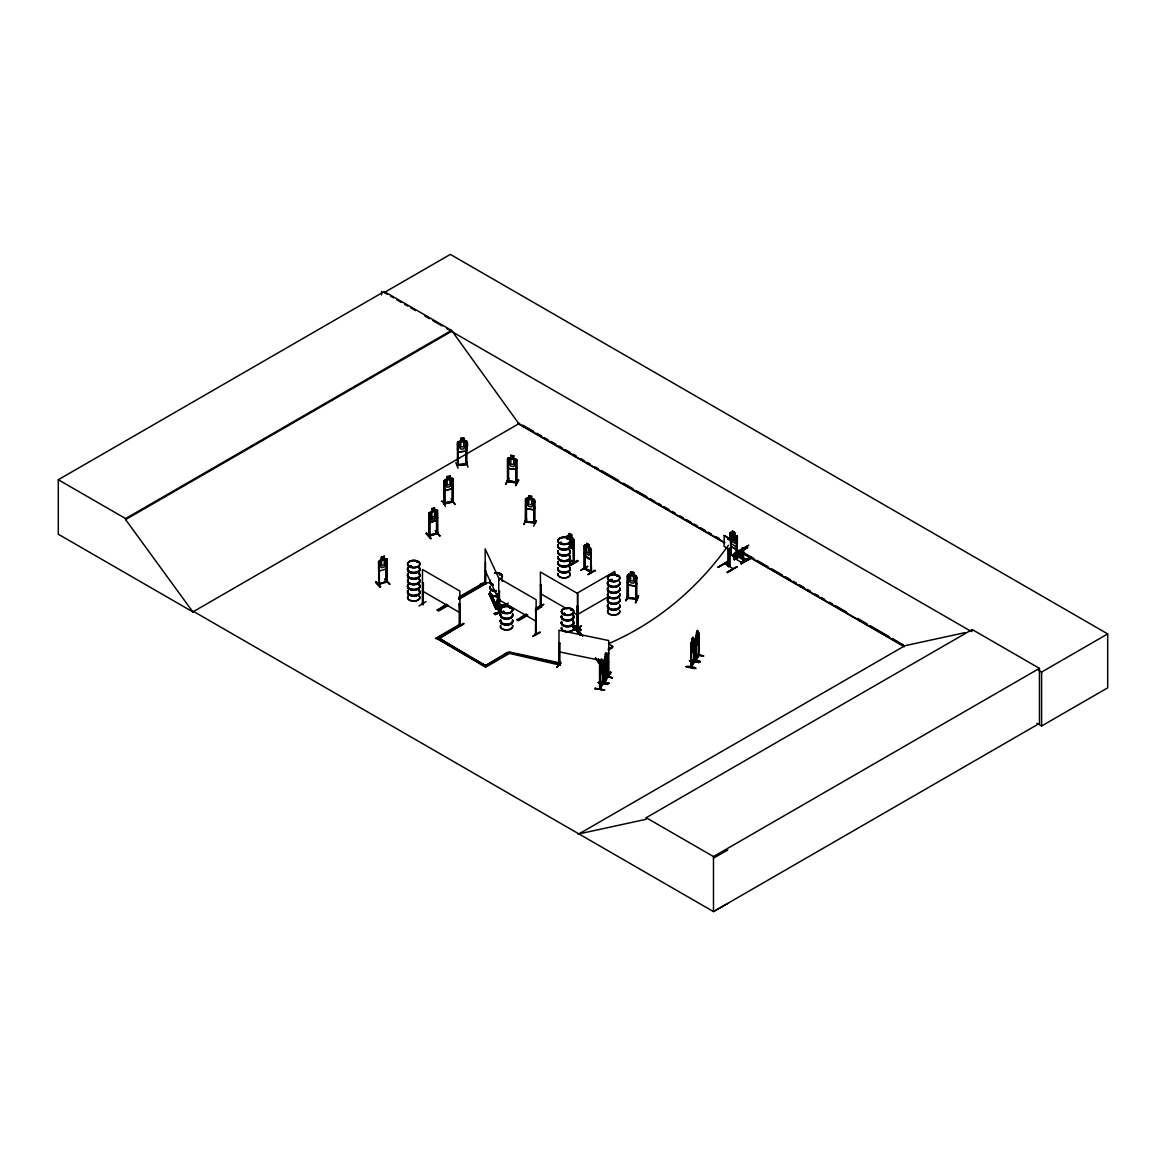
<?xml version="1.0" encoding="UTF-8"?>
<svg xmlns="http://www.w3.org/2000/svg" width="1166" height="1166" viewBox="0 0 1166 1166"><rect width="100%" height="100%" fill="white"/><g stroke="black" fill="none" stroke-linecap="round" stroke-linejoin="round"><path stroke-width="1.5" d="M731.155 543.458L730.834 554.404L730.164 550.41M730.193 539.654C728.633 537.949 732.088 529.772 730.12 533.387L730.12 538.721L728.59 539.625M730.455 550.25C726.986 553.908 738.778 561.648 737.466 556.109L736.3 555.876L737.466 556.109M730.484 539.479L730.514 532.294M730.834 554.404L730.222 532.468M436.594 512.122L436.652 533.897L436.594 512.122L437.396 511.889L437.439 533.401L428.738 535.981L429.627 535.194M602.691 667.724C603.492 669.386 599.324 678.597 599.63 673.059M693.581 649.127C695.3 639.012 691.584 659.14 690.753 651.196M734.143 554.141L733.764 556.444L743.5 550.818L733.764 555.993M594.922 688.567C624.291 692.983 575.042 685.564 604.484 689.981M595.068 688.231L604.498 690.053M599.776 681.629L609.191 683.422M599.79 681.279L609.191 683.043M686.118 666.777C691.832 664.547 704.672 671.718 686.133 666.704M686.264 666.456L695.694 668.278M690.826 660.145L700.402 661.661L690.986 659.431M690.972 659.839L700.372 661.647L690.826 660.175M603.041 662.244L602.778 684.355L602.268 660.204L599.528 665.917L599.63 689.135L603.114 682.999L603.114 683.888M607.107 677.125L604.731 682.576L604.658 660.393M605.008 682.052L605.052 681.323M607.063 677.635L607.836 677.227L607.894 653.47L608.856 653.441L607.894 653.47M607.778 677.227L604.702 682.518L605.271 653.937C607.544 649.739 607.399 662.448 605.3 664.576L604.79 663.352M694.076 661.705L690.84 667.229M691.482 666.923L694.236 662.04L693.901 640.396L693.595 662.521L694.266 662.055M693.566 661.603L694.309 661.224L693.901 661.967M698.303 655.117L699.017 654.607L695.534 660.743L695.475 637.496L696.554 634.829M698.944 633.852L698.638 655.977L698.594 632.205C696.423 634.654 698.609 627.774 696.496 632.176L695.869 660.801L699.017 655.394M410.753 566.516L411.409 566.21L410.038 566.457M410.155 566.516C409.601 564.606 411.933 566.472 410.461 566.282M411.379 566.355L410.461 565.597M417.632 562.493L417.297 561.779M453.035 502.021L451.912 502.021L452.7 500.986L452.845 501.817L443.692 503.843L444.712 502.838M451.912 501.234L444.596 502.808M499.281 574.474L500.272 574.721M500.054 574.226L499.937 574.751M503.289 612.456C501.511 613.127 503.581 609.949 504.12 612.31M503.799 611.946L502.983 611.48M509.659 608.04L510.577 608.273M509.892 607.748L509.731 608.2M561.385 543.094L559.942 543.035M559.884 542.846L561.138 542.394L561.487 543.385M567.172 538.998L568.061 538.707L567.332 539.217M567.944 538.779L568.206 538.911M563.382 613.943L565.262 613.797M565.131 614.074L564.461 613.855M571.034 609.905L571.734 609.731L570.946 610.08M570.961 609.468L571.69 609.964M612.092 579.342A6.165 3.556 0 0 0 609.337 580.274L611.348 580.056M609.789 580.464L611.319 580.1M616.785 576.208L617.718 575.975M616.945 575.975L617.543 575.785M599.63 665.932L600.65 660.568C602.501 656.254 602.851 668.978 600.592 671.193L600.082 669.954M604.6 668.468L607.063 664.256C609.978 649.039 600.956 686.162 604.702 657.755M691.321 667.316L691.744 641.417L690.724 644.142L690.826 667.346M600.65 660.568L599.965 689.193L603.07 683.844M573.585 625.996C576.791 623.489 588.568 636.592 573.628 625.923M580.93 629.786L573.876 625.763L580.974 629.698M696.262 659.475L695.49 659.898L696.262 660.262L696.175 638.677M379.431 584.443L379.256 583.481M387.112 581.965L386.383 582.271M378.615 568.644L378.702 561.531L379.606 560.423L387.17 558.82L386.208 568.906L379.489 571.005L378.702 568.6M386.208 568.906L387.17 565.947M437.527 517.529L436.521 520.459L429.788 522.514L428.942 520.051M437.571 517.573L436.58 520.517L429.788 522.514M485.143 583.598L485.828 583.962M485.77 584.035L485.624 582.738M499.252 612.981L498.917 611.829M590.506 558.776C585.988 561.24 582.854 547.714 585.026 555.701L590.433 558.82L591.293 549.463L590.477 548.064M736.169 546.548L736.941 544.42L736.227 546.665L730.907 543.502M447.044 476.603L447.146 479.313L447.001 476.544L450.076 475.917L449.974 478.687L451.49 479.241L451.49 484.196L449.974 486.645L447.146 487.286L445.616 485.493L445.616 480.538L447.146 479.313L444.931 479.663L444.013 480.873L443.969 487.942L444.946 490.42L452.058 488.845L453.108 485.974M569.285 546.927L573.06 549.055L573.847 546.767M380.32 587.314C377.143 580.668 371.488 579.837 380.364 587.256M380.743 586.775L375.948 581.732M466.968 448.429L465.89 451.111L458.544 451.883M437.614 532.877L436.886 533.11M426.479 533.095L425.998 533.693L430.954 538.648L426.465 533.11L430.895 538.561M441.462 501.365L441.972 500.826L445.47 506.51M515.838 469.475L516.917 467.027M507.589 465.613L508.565 468.411L515.94 469.519L517.019 467.056M636.825 583.685L635.718 586.207L628.357 585.07L627.41 582.213L628.387 585.011M580.843 570.451L587.81 566.414M419.002 605.999L425.969 601.598M498.713 612.077L499.718 612.296L495.288 614.599M543.502 604.323L536.885 608.463M636.796 599.513L627.25 598.26L627.439 576.514L628.314 576.645L628.314 598.42L627.425 598.347L627.41 575.1L628.416 574.313L635.674 575.523L636.796 576.616L636.825 599.747M628.314 576.645L627.352 576.704M633.663 572.535L630.544 571.981L633.663 572.535L633.561 575.261L635.12 576.383L635.12 581.338L633.561 583.219L630.631 582.767L629.057 580.406L629.057 575.45L630.631 574.809L630.544 571.981L630.529 574.707L628.387 574.372M635.689 575.508L633.663 575.188L633.692 572.477M635.864 578.015L636.811 577.957L635.864 578.015L635.834 599.645L636.592 599.776M628.576 594.952L625.88 600.854L628.445 595.33M627.25 597.473C628.999 596.628 628.139 599.237 628.241 597.677M627.337 597.284L636.898 598.726L635.893 599.368M636.068 599.382L635.951 577.826M635.587 601.962C644.681 582.636 629.451 615.867 638.283 596.846M635.587 602.414L638.225 596.482M455.848 462.669L458.092 468.193M507.618 458.427L507.633 481.675L507.589 458.5L510.854 458.092M507.662 459.841L508.522 459.987L508.522 481.762L507.472 480.844M508.595 457.699L507.589 458.5M510.723 458.049L510.752 455.338L513.885 455.833L513.754 458.617L515.314 459.754L515.314 464.709L513.754 466.575L510.825 466.109L509.265 463.733L509.265 458.792L510.825 458.151L510.854 455.44L513.885 455.833M508.565 468.411L515.94 469.519M513.885 458.486L517.019 459.929L517.019 483.118L507.56 481.602M516.13 483.015L516.144 461.197L516.042 482.753M508.347 478.599L505.65 484.167L508.77 478.614M506.161 483.803L508.828 478.293M516.917 461.532L516.057 461.401M507.764 480.611C512.078 480.99 527.702 484.254 507.662 481.412M508.624 480.786L508.391 481.762M516.873 483.118L516.917 482.083M518.914 480.348L518.374 479.824L515.736 485.785L518.447 479.867M525.502 521.741C526.959 522.077 527.032 520.881 525.575 522.018L525.56 498.771L528.694 498.334L527.207 499.135L527.207 504.091L528.766 506.452L531.696 506.933L533.256 505.053L533.256 500.097L531.696 498.961L531.827 496.177L528.664 495.739L528.664 498.392L528.796 495.783M526.566 497.984L533.824 499.223L534.932 500.331L534.961 523.461L533.897 523.301L535.048 523.272M526.464 500.331L525.516 500.374L526.464 500.331L526.464 522.106M531.798 498.888L533.853 499.15M533.999 501.744L534.946 501.686L533.999 501.744L533.999 523.315M524.059 524.467L526.711 518.957M523.651 524.467L526.289 518.943M534.203 522.324C512.151 519.832 543.254 523.636 534.028 522.295M533.678 526.128L536.462 520.575M734.055 554.025L734.157 556.663L743.471 550.848M423.2 603.799L422.413 603.347L423.375 603.594M460.089 625.53L459.462 603.682L459.127 625.384L459.856 625.748L459.856 591.075L422.486 569.504L422.398 604.177L423.2 604.586L423.375 582.825L422.486 582.606L423.375 582.825M498.917 611.611L498.523 612.514L498.931 590.885L499.718 613.083L499.019 591.104L498.698 612.777M499.514 611.859L494.952 614.526L499.165 612.675M540.616 584.968L540.281 606.684L541.082 607.092L541.243 585.332L540.368 585.113L541.243 585.332M535.544 633.313L536.447 633.43M573.264 562.61C571.763 559.301 579.735 565.554 569.285 560.015M574.182 562.027L569.285 559.461M577.389 627.745L578.321 627.439L578.074 605.722L577.097 606.32L577.097 627.978L578.394 626.608L577.622 627.06M577.01 627.891L577.84 627.016M584.53 567.682L584.968 569.066M584.749 568.512L585.23 554.506M560.511 662.026L556.794 667.404L560.074 662.011M457.261 465.336C471.399 464.374 468.98 462.246 457.349 464.768M600.752 660.714L601.365 659.65L600.752 661.603M605.475 654.111L606.087 653.033L605.475 654.986M602.356 660.335L601.641 661.588L601.671 658.79M607.253 677.825L610.561 671.995L611.057 672.534L607.253 677.825L607.078 653.616L604.615 657.799L605.373 656.604M606.349 654.971L607.078 653.616M600.271 667.069L600.344 688.712L599.601 688.989M607.107 677.694L607.428 655.569L607.501 677.752L610.605 672.33M607.646 684.5L598.362 682.504M603.084 675.886L612.485 677.679L602.924 675.77M599.601 688.217L600.344 687.823M599.98 687.969L602.399 683.742M607.297 676.397L604.352 682.518L604.352 659.329M691.948 638.939L692.56 637.875L691.948 639.828M697.545 630.544L696.656 633.211L697.268 631.258M691.875 641.46L692.866 637L692.837 639.799L693.566 638.443L691.19 642.597M695.81 636.024L698.274 631.826M691.146 645.235L691.263 667.302M694.032 662.477L694.236 640.469M698.157 642.451L695.781 646.678L698.259 642.466M689.558 660.714L698.959 662.507M694.105 654.432L703.696 655.933L694.105 653.995M691.176 665.961L691.467 666.865M693.595 661.953L691.496 666.252M696.262 660.262L695.854 638.618M452 501.205L452.262 502.211M452.947 501.234L452.073 501.438M453.064 501.978L452.845 480.246L452 480.421L452.029 502.211M559.112 643.166L559.957 643.341L559.112 643.166L558.966 664.97L559.855 665.145L560.686 663.104L509.615 652.013L485.595 666.544L436.157 638.006L485.595 667.214L508.944 653.732L509.615 652.013M557.246 667.083L560.598 661.661M485.785 665.538L507.574 652.945L559.84 665.086L559.068 664.183M607.807 674.458L608.885 674.181L608.958 675.041L607.807 675.012L608.011 653.281M607.311 677.402L610.561 671.995M560.686 663.104L560.001 664.154L507.574 652.275L484.225 666.427M417.909 562.216L416.874 562.129M502.357 611.888L503.129 611.436M609.497 580.056L610.241 579.546M610.241 580.304L610.576 579.866M381.442 557.013L380.174 566.078L381.588 567.74L384.241 566.88L385.669 564.3L385.669 559.345L384.241 558.922L384.343 556.153L381.442 557.013L381.501 559.724L378.659 561.589L378.702 584.749L379.212 583.466L378.294 583.758M436.507 533.154L428.796 536.185L428.84 512.967L431.886 511.189L430.429 512.603L430.429 517.544L431.886 519.249L434.583 518.447L436.026 515.897L436.026 510.941L434.583 510.489L437.571 510.446L436.463 509.863L428.986 513.025M444.1 480.888L445.018 479.794M599.907 687.809L599.863 688.625M691.103 666.019L691.54 666.937M458.282 464.666L457.276 464.52L458.398 464.855M458.282 465.453L458.238 443.663L458.223 465.19M698.536 655.409L696.219 659.635M577.491 627.6L577.447 592.984L614.817 571.413L614.817 575.013M578.292 627.497L578.074 605.722M386.252 560.671L387.025 560.423L386.077 560.496L385.99 582.096L386.952 581.79M485.493 561.91L485.435 584.093L485.741 571.063M498.582 612.573L498.771 578.147L536.141 599.718L536.112 634.435M627.483 575.217L628.459 574.401M411.219 566.385L410.461 566.632M499.675 574.692L500.054 574.517M559.971 542.715L561.05 542.452M561.225 543.239L560.963 542.394M561.575 543.167L560.176 543.269M563.47 613.52L564.155 613.199L563.834 613.986M564.635 613.199L564.635 614.045M565.073 613.957L563.44 613.841M610.838 580.172L609.745 579.808M584.355 568.746L584.326 545.542L585.128 544.974L590.375 548.18M584.399 545.615L585.157 545.076M566.967 535.762L569.358 536.258L569.358 533.605M627.337 598.071L628.226 598.173M525.502 520.954L526.376 521.071M533.984 523.097L534.086 501.54M569.285 533.474L571.602 534.786L569.285 533.474L569.285 537.191L571.457 538.415M569.285 544.274L571.457 545.499L572.608 544.026L571.602 534.786M567.653 535.383L573.934 539.698L573.934 562.959L569.037 560.161M573.06 549.055L569.066 546.621M460.104 604.046L459.215 603.813M573.235 540.98L574.109 541.199L573.235 540.98L573.614 562.406M499.019 591.104L499.646 591.468M459.142 624.787C461.27 625.078 457.932 623.591 459.841 625.807M463.922 623.897L456.562 627.76L463.572 623.3M456.562 627.76L463.631 623.693L456.606 627.337M570.961 565.087C592.503 552.771 556.022 573.104 577.636 560.846M570.626 564.504L577.564 560.409L570.626 564.84M498.698 611.99L499.718 612.223M540.98 606.305L540.295 605.854L541.082 606.305M536.549 608.39L543.837 604.425M541.243 606.83L540.587 605.708M536.375 612.675L535.5 612.456M578.321 605.868L577.447 606.087M577.33 606.189L577.972 606.539L577.097 606.32M535.427 633.43L535.996 634.391M532.906 636.024L539.858 631.943M532.949 636.403L540.164 632.482M581.426 625.748L574.444 630.267L581.455 626.113M193.731 611.523L192.973 611.975L58.3 534.217L58.3 479.736L384.255 291.544L451.548 330.386L518.841 423.724L724.844 542.656M384.255 291.544L384.255 292.549L450.353 254.392L1107.7 633.91L1107.7 687.838L1041.602 725.995L1036.88 723.255M58.3 479.736L125.593 518.579L451.548 330.386M727.759 903.475L713.49 911.608L193.643 611.48L192.871 611.917L125.593 519.584L451.548 331.392M192.871 611.917L519.599 423.287M447.861 605.664L438.518 611.057L437.163 610.27L446.505 604.207M458.952 597.007L483.861 582.636L485.231 583.423L458.763 598.697M438.722 609.366L446.505 604.877M458.952 597.692L468.295 592.299M471.414 590.492L483.861 583.306L485.231 584.093L458.763 599.368M437.163 609.599L438.518 610.386L447.861 604.994M584.326 545.542L584.297 568.687L591.293 572.652L591.22 549.463M584.603 546.941L585.317 568.891M588.99 544.551L589.996 553.792L588.845 555.249L586.687 554.01L585.551 551.226L586.687 543.225L588.99 544.551L588.917 547.248L590.448 548.137M436.157 638.006L459.506 624.524L460.876 625.311L439.086 638.574M436.157 638.677L443.94 634.187M447.059 632.395L459.506 625.195L460.876 625.982M460.876 625.311L437.527 639.464M591.191 572.666L590.827 550.541L591.526 572.521L584.53 568.469M591.454 550.906L590.579 550.673M590.506 571.646C596.205 572.856 574.969 563.878 590.754 571.5M595.287 570.742L587.956 574.532M527.6 615.371L518.258 620.764L516.902 619.977L526.245 613.914M535.573 608.521L540.252 605.824L541.607 606.611L535.383 610.882M521.566 617.28L524.685 615.488M537.132 608.288L540.252 606.495L541.607 607.282M516.902 619.306L518.258 620.093L527.6 614.701M535.383 610.212L541.607 606.611M577.447 614.555L608.594 596.584M724.188 535.544L731.053 539.669L731.199 550.367L731.053 539.669L724.188 535.544L724.042 546.402L731.199 550.367M732.569 531.2L732.569 533.853L731.344 534.115L731.344 539.071L732.496 541.855L734.638 543.094L735.79 541.636L735.79 536.681L734.638 535.136L734.711 532.439L732.408 531.113L734.711 532.439L734.784 535.048M730.12 533.387L730.193 538.765M727.919 539.231L729.377 538.386L729.377 539.843M728.007 539.29L729.377 538.503M736.271 535.908L737.014 537.351M736.723 535.908L736.3 557.683L736.723 535.908L737.408 557.873L730.455 553.865L731.126 554.229M737.072 558.135L737.408 536.302M731.184 552.509L730.076 552.29L731.242 552.509L730.849 554.535L731.242 552.509M730.849 554.083L736.693 556.998M742.072 558.543L742.407 547.976L743.179 559.214L742.786 548.647L743.573 548.647L743.573 558.995M733.764 553.748L748.732 545.105M733.676 554.141L734.551 553.748L733.676 556.386L733.676 554.141L747.625 546.198M747.275 547.306L733.764 555.089L747.625 547.539M734.128 555.264L747.595 547.495M733.676 556.386L735.032 556.269L735.032 554.025L735.032 556.269M727.934 562.143C725.966 562.682 706.669 574.153 727.569 561.502M727.934 561.691L718.227 566.895M741.459 562.42L734.041 557.975M734.041 558.208L741.853 553.763M742.276 553.894L734.391 558.441L734.42 559.782L734.23 557.873M734.041 559.549L738.734 556.838M734.391 559.724L742.276 555.249M729.96 564.461L727.919 564.898L727.919 566.253M728.59 548.618L728.59 566.647L729.96 565.802L729.96 547.831M728.59 566.647L730.062 565.802L729.377 565.408M741.401 563.776L750.773 558.427L750.773 557.086L741.037 562.245L741.43 563.819L741.43 562.245M741.401 562.493L750.773 557.086L750.744 558.383L741.037 563.601M727.161 572.025C748.63 560.438 729.027 571.165 727.54 572.695M727.161 572.477L736.883 566.865M608.244 648.981L612.689 646.401L608.535 643.676A383.556 320.242 72.6 0 0 728.356 545.28M608.244 650.205L612.689 647.64L612.689 646.401M578.161 834.36L904.889 645.716L965.084 632.628M578.919 833.909L646.212 819.275L646.212 817.716L972.167 629.523L1039.46 668.366L1039.46 723.416L713.49 911.608L713.49 856.558L1039.46 668.366M972.167 631.083L971.409 631.535L446.855 328.681M1038.483 670.261L1041.602 672.068L1107.7 633.91M713.49 858.132L727.759 849.999M386.966 581.266L385.99 581.309L386.981 581.295M386.092 582.053L386.077 560.496M436.667 532.847L437.25 532.643M410.155 565.656L409.776 566.603M636.68 598.96L628.401 597.677M516.873 482.33L508.624 481.004M526.464 521.319L525.589 521.202M559.112 663.95L559.957 664.124M559.112 664.737L559.957 664.912M608.127 674.05L608.841 674.444M607.982 675.085L608.841 675.231L608.739 640.528L558.995 630.238L558.908 664.941L559.84 665.086L559.957 643.341M379.169 562.726L378.396 562.989L379.344 562.901L379.3 584.56L378.556 584.72M384.62 579.385L389.925 584.224L385.101 579.225M379.256 583.714L386.15 581.717L378.702 583.962M378.396 584.56L387.025 581.994M431.886 521.902L431.828 508.58L434.626 507.662L434.583 521.1M431.886 512.165L434.583 511.364M431.886 517.121L434.583 516.319M429.54 514.177L428.738 514.41L429.686 514.352L429.642 536.01L429.686 514.352M436.74 512.297L437.396 511.889M435.326 530.967L439.917 535.981L435.807 530.822M439.874 535.966L435.384 530.53M564.781 614.278L563.63 614.19M578.904 634.421L574.751 627.76L576.543 627.352L582.767 636.33M602.735 668.162L606.888 674.137L608.667 673.729L598.304 658.775M602.735 668.832L606.888 674.822L608.769 674.181M386.718 581.805L386.864 560.248M443.911 504.018L444.742 503.829L444.625 482.068L443.794 482.258L443.823 504.033L452.962 501.992L453.064 478.774L450.032 478.526L450.076 475.917M444.975 479.722L452.029 478.147M444.742 482.258L443.794 482.258M444.946 490.42L452.058 488.845M454.857 504.455L451.213 498.771L455.279 504.397M451.912 501.453L443.867 503.275M429.496 534.961L436.784 533.095M628.066 595.272L625.996 600.475M568.119 536.535L569.285 536.302M573.395 562.362L573.468 540.835M422.66 603.216L422.981 604.542M485.537 582.709L485.77 583.962M480.392 583.875L490.07 582.534M494.282 613.374L500.637 612.339L494.267 613.782L500.768 613.068M494.282 613.768L500.666 612.806M429.001 536.156L437.644 533.605L437.527 510.387M489.181 593.946L491.046 593.654L497.882 608.39L496.016 609.352L489.181 593.946L496.016 609.352M489.181 594.616L491.046 594.325L497.882 609.06M496.016 608.667L497.882 608.39M443.94 504.062L443.692 503.071M466.196 463.864L467.056 464.505L457.422 465.525L457.48 442.337L460.774 441.127L460.672 438.401L463.893 438.11L463.893 440.777M460.803 438.533L463.864 438.052L463.776 440.865L465.38 441.579L465.38 446.534L463.776 448.837L460.803 449.143L459.2 447.19L459.2 442.235L460.803 441.185L460.672 438.401M463.762 440.806C469.606 438.882 467.493 448.123 465.992 451.257L458.486 452.044L457.495 449.508M465.919 440.646L458.559 441.418L457.597 442.424L457.597 449.493M458.296 443.852L457.422 443.955M466.021 442.832L466.094 464.651L466.021 442.832L466.896 442.745M466.794 463.514L466.123 463.835M467.93 467.216L466.662 461.488M540.718 606.568L540.368 572.01L577.738 593.581L577.811 628.299M457.451 464.753L457.451 465.54M697.443 633.167L697.443 641.14L696.496 642.801L695.985 641.562M692.735 639.784L692.735 647.742L691.773 649.404L691.263 648.179M466.794 464.301L466.968 441.36M534.815 522.674L534.728 523.49M444.712 503.625L444.625 482.068M384.693 579.283L389.531 584.283M560.511 543.298L561.225 542.481M608.608 675.245L602.458 665.422M628.459 584.938L635.674 586.046M508.638 457.801L515.838 458.952L516.888 460.002M525.677 498.829L525.414 521.931L534.932 523.228M698.594 632.205L698.303 655.904L698.944 655.423M693.887 638.822L693.916 662.58M695.534 644.667L695.883 646.707M690.826 651.284L690.753 644.113M694.134 654.315L703.55 656.108M698.973 662.55L689.398 660.597L698.828 662.39M602.953 676.091L612.354 677.898M558.995 651.809L608.739 662.099M509.615 652.698L513.142 653.456M516.655 654.228L560.686 663.789M560.963 542.671L561.735 542.846M503.435 611.436L504.237 612.033M573.847 562.959L573.847 539.683L573.031 538.342M571.457 537.439L573.074 538.357M569.285 542.146L571.457 543.371M569.037 559.607L573.147 561.75M499.616 612.194L498.815 612.106M423.375 604.382L422.733 582.461M460.104 625.588L459.462 603.682M384.255 292.549L387.389 294.357M390.523 296.164L393.656 297.971M396.775 299.779L401.468 302.49M404.602 304.297L407.736 306.104M410.869 307.911L415.562 310.622M424.949 316.044L429.642 318.755M432.775 320.563L442.162 325.97M730.849 532.862L737.116 536.462M742.013 548.209L742.786 548.209L742.727 551.649M522.747 425.094L533.751 431.449M536.899 433.271L541.622 435.997M544.755 437.804L547.903 439.626M551.052 441.433L555.774 444.159M558.922 445.98L562.056 447.802M565.204 449.61L569.926 452.335M573.074 454.157L576.208 455.964M580.93 458.69L584.079 460.512M587.227 462.319L590.36 464.141M595.083 466.866L598.231 468.674M601.379 470.496L618.68 480.479M623.387 483.205L632.832 488.656M635.966 490.463L646.984 496.818M650.118 498.64L654.84 501.365M657.988 503.173L661.137 504.995M664.285 506.816L668.993 509.527M672.141 511.349L675.289 513.171M679.997 515.882L683.145 517.704M686.293 519.526L691.015 522.251M694.164 524.059L697.297 525.881M700.445 527.688L705.168 530.413M708.316 532.235L711.449 534.043M716.172 536.768L719.32 538.59M744.476 553.107L753.921 558.558M757.055 560.38L768.073 566.734M771.207 568.542L782.226 574.911M785.359 576.718L790.082 579.444M793.23 581.266L796.378 583.073M799.526 584.895L804.234 587.62M807.382 589.428L810.53 591.249M815.238 593.975L818.386 595.782M821.534 597.604L824.683 599.411M829.405 602.137L832.539 603.959M835.687 605.766L846.691 612.135M857.71 618.49L867.14 623.927M870.288 625.748L889.162 636.636M892.296 638.458L903.315 644.813M743.762 553.034L743.762 554.389L743.398 552.859M750.744 557.1L741.066 562.303L741.066 563.586M731.126 546.286L904.116 646.168M517.806 423.579L724.494 542.904M730.805 546.548L738.69 551.11M743.427 553.835L904.35 646.751M585.055 545.018L586.775 546.009M587.518 566.297L580.901 570.116M595.301 570.786L594.908 570.116L587.999 574.605M540.368 593.581L566.836 608.856M573.06 612.456L577.738 615.152M498.771 599.718L536.141 621.289M422.486 591.075L459.856 612.646M454.449 647.669L438.882 638.006L485.595 665.64L471.574 657.551M457.568 649.462L468.47 655.758M646.212 817.716L713.49 856.558M387.083 558.893L384.197 558.864L384.197 556.211M451.956 478.177L453.006 478.905M577.972 628.095L577.972 606.539M535.5 634.115L535.748 612.325M498.713 612.864L499.485 613.229L499.412 591.614M590.623 571.529L591.075 572.623M590.623 572.317L590.827 550.541M431.741 508.507L431.784 511.218M428.84 512.967L429.86 522.412M426.421 533.46L430.954 538.648M581.732 635.499L576.543 627.352M598.304 659.446L600.388 662.434M574.751 627.76L579.939 635.237M595.476 657.682L600.665 665.159M595.476 658.353L599.63 664.343M452.845 480.246L452 480.421M498.844 578.321L485.173 548.851L485.231 584.093M485.173 570.422L498.844 599.892M444.071 487.898L445.018 490.318M690.855 651.211L691.205 653.179M1041.602 672.068L1041.602 725.995M750.379 556.852L750.379 558.208M734.449 553.69L734.259 556.721M733.064 568.614L724.873 563.848M732.496 531.069L732.496 533.897M730.135 552.29L730.135 554.054M729.377 549.288L729.377 565.466M728.007 548.268L728.007 566.253M698.274 654.986L698.274 655.773M697.574 630.383L697.574 633.051M602.56 660.67L602.399 684.296M598.231 682.387L607.792 684.325L598.202 682.824M571.457 534.873L571.457 548.151M541.009 585.478L541.082 607.092M423.127 582.971L423.2 604.586M387.025 558.835L386.981 582.082M381.617 291.34L381.617 294.911M125.593 518.579L125.593 519.584M572.914 614.613A6.165 3.556 0 0 1 568.381 619.918A6.165 3.556 0 0 1 561.618 615.473M572.914 621.551A6.165 3.556 0 0 1 568.381 626.871A6.165 3.556 0 0 1 561.618 622.411M573.002 621.187A6.267 3.615 0 0 1 568.396 626.579A6.267 3.615 0 0 1 561.531 622.061M573.002 620.88A6.267 3.615 0 0 1 568.396 626.273A6.267 3.615 0 0 1 561.531 621.755M573.002 615.225A6.267 3.615 0 0 1 568.396 620.633A6.267 3.615 0 0 1 561.531 616.1M573.002 614.919A6.267 3.615 0 0 1 568.396 620.327A6.267 3.615 0 0 1 561.531 615.794M572.914 615.604A6.165 3.556 0 0 1 568.381 620.91A6.165 3.556 0 0 1 561.618 616.464M572.914 620.56A6.165 3.556 0 0 1 568.381 625.865A6.165 3.556 0 0 1 561.618 621.42M572.914 626.2A6.151 3.556 0 0 1 569.168 631.404A6.151 3.556 0 0 1 561.429 627.978M512.501 625.297A6.151 3.556 0 0 1 506.554 629.771A6.151 3.556 0 0 1 500.608 625.297M512.515 614.701A6.165 3.556 0 0 1 506.554 619.19A6.165 3.556 0 0 1 500.608 614.701M512.53 613.71A6.18 3.571 0 0 1 506.554 618.199A6.18 3.571 0 0 1 500.593 613.71M512.53 620.662A6.18 3.571 0 0 1 506.554 625.151A6.18 3.571 0 0 1 500.593 620.662M512.617 620.297A6.267 3.615 0 0 1 506.554 624.845A6.267 3.615 0 0 1 500.505 620.297M512.617 619.991A6.267 3.615 0 0 1 506.554 624.539A6.267 3.615 0 0 1 500.505 619.991M512.515 619.656A6.165 3.556 0 0 1 506.554 624.145A6.165 3.556 0 0 1 500.608 619.656M512.617 614.351A6.267 3.615 0 0 1 506.554 618.898A6.267 3.615 0 0 1 500.505 614.351M512.617 614.045A6.267 3.615 0 0 1 506.554 618.592A6.267 3.615 0 0 1 500.505 614.045M512.544 625.646A6.194 3.571 0 0 1 506.554 630.136A6.194 3.571 0 0 1 500.578 625.646M507.341 604.484A6.267 3.615 0 0 1 499.092 604.79A6.267 3.615 0 0 1 497.474 600.111M507.283 604.79A6.18 3.571 0 0 1 499.15 605.096A6.18 3.571 0 0 1 497.561 600.49M499.82 609.993A6.165 3.556 0 0 1 497.561 605.139M508.857 605.999A6.165 3.556 0 0 1 509.076 606.918M499.82 610.343A6.165 3.556 0 0 1 496.745 607.267M496.949 606.349A6.165 3.556 0 0 1 497.561 605.489M508.857 606.349A6.165 3.556 0 0 1 509.076 607.267M499.777 599.105A6.267 3.615 0 0 1 497.474 594.164M508.245 603.055A6.165 3.556 0 0 1 499.82 604.352A6.165 3.556 0 0 1 497.561 599.484M499.82 599.411A6.18 3.571 0 0 1 497.561 594.529M507.341 604.177A6.267 3.615 0 0 1 499.092 604.484A6.267 3.615 0 0 1 497.474 599.805M498.48 598.216A6.267 3.615 0 0 1 497.474 593.858M498.552 597.837A6.165 3.556 0 0 1 497.561 593.538M497.765 596.161A6.136 3.542 0 0 1 490.23 591.818M493.072 585.23A6.18 3.571 0 0 1 490.201 581.222M493.087 584.224A6.165 3.556 0 0 1 490.216 580.216M502.123 580.216A6.165 3.556 0 0 1 502.342 581.149M496.177 591.658A6.18 3.571 0 0 1 490.201 587.168M496.177 591.366A6.267 3.615 0 0 1 490.114 586.819M496.177 591.06A6.267 3.615 0 0 1 490.114 586.513M496.177 590.666A6.18 3.571 0 0 1 490.201 586.177M493.043 584.924A6.267 3.615 0 0 1 490.114 580.857M493.043 584.618A6.267 3.615 0 0 1 490.114 580.551M502.225 580.551A6.267 3.615 0 0 1 502.429 581.484M497.765 596.54A6.194 3.571 0 0 1 490.186 592.153M494.573 572.9A6.194 3.571 0 0 1 501.89 574.984A6.194 3.571 0 0 1 499.267 579.444M496.177 573.104A6.151 3.556 0 0 1 502.109 575.727A6.151 3.556 0 0 1 499.252 579.735M497.765 596.322A6.194 3.571 0 0 1 490.186 591.949M494.573 572.695A6.18 3.571 0 0 1 501.876 574.78A6.18 3.571 0 0 1 499.267 579.24M619.744 588.451A6.267 3.615 0 0 1 612.879 592.984A6.267 3.615 0 0 1 608.273 587.577M619.656 588.815A6.165 3.556 0 0 1 612.893 593.261A6.165 3.556 0 0 1 608.361 587.956M619.627 593.465A6.136 3.542 0 0 1 612.893 597.896A6.136 3.542 0 0 1 608.375 592.605M619.671 593.8A6.18 3.571 0 0 1 612.893 598.26A6.18 3.571 0 0 1 608.346 592.94M619.744 582.504A6.267 3.615 0 0 1 612.879 587.023A6.267 3.615 0 0 1 608.273 581.63M609.264 580.887A6.267 3.615 0 0 1 612.077 579.939M619.656 587.81A6.165 3.556 0 0 1 612.893 592.27A6.165 3.556 0 0 1 608.361 586.964M619.671 582.854A6.18 3.571 0 0 1 612.893 587.314A6.18 3.571 0 0 1 608.346 581.994M609.322 581.266A6.18 3.571 0 0 1 612.092 580.333M619.744 588.145A6.267 3.615 0 0 1 612.879 592.663A6.267 3.615 0 0 1 608.273 587.27M619.744 582.198A6.267 3.615 0 0 1 612.879 586.717A6.267 3.615 0 0 1 608.273 581.324M609.264 580.581A6.267 3.615 0 0 1 612.077 579.633M619.656 581.863A6.165 3.556 0 0 1 612.893 586.323A6.165 3.556 0 0 1 608.361 581.003M619.744 605.416A6.267 3.615 0 0 1 612.879 609.935A6.267 3.615 0 0 1 608.273 604.542M619.656 605.781A6.165 3.556 0 0 1 612.893 610.226A6.165 3.556 0 0 1 608.361 604.921M619.627 610.43A6.136 3.542 0 0 1 612.893 614.861A6.136 3.542 0 0 1 608.375 609.57M619.642 594.339A6.151 3.556 0 0 1 612.893 598.785A6.151 3.556 0 0 1 608.361 593.479M619.671 610.765A6.18 3.571 0 0 1 612.893 615.225A6.18 3.571 0 0 1 608.346 609.905M619.671 594.033A6.194 3.571 0 0 1 612.893 598.508A6.194 3.571 0 0 1 608.331 593.173M619.744 599.47A6.267 3.615 0 0 1 612.879 603.988A6.267 3.615 0 0 1 608.273 598.595M619.656 604.775A6.165 3.556 0 0 1 612.893 609.235A6.165 3.556 0 0 1 608.361 603.93M619.671 599.82A6.18 3.571 0 0 1 612.893 604.279A6.18 3.571 0 0 1 608.346 598.96M619.744 605.11A6.267 3.615 0 0 1 612.879 609.629A6.267 3.615 0 0 1 608.273 604.236M619.744 599.164A6.267 3.615 0 0 1 612.879 603.682A6.267 3.615 0 0 1 608.273 598.289M619.656 598.828A6.165 3.556 0 0 1 612.893 603.288A6.165 3.556 0 0 1 608.361 597.969M419.148 573.599A6.267 3.615 0 0 1 413.726 579.021A6.267 3.615 0 0 1 408.304 573.599M419.075 573.978A6.165 3.556 0 0 1 413.726 579.313A6.165 3.556 0 0 1 408.392 573.978M419.075 578.628A6.165 3.556 0 0 1 413.726 583.962A6.165 3.556 0 0 1 408.392 578.628M419.075 578.963A6.18 3.571 0 0 1 413.726 584.326A6.18 3.571 0 0 1 408.377 578.963M419.148 567.653A6.267 3.615 0 0 1 413.726 573.074A6.267 3.615 0 0 1 408.304 567.653M419.075 572.972A6.165 3.556 0 0 1 413.726 578.321A6.165 3.556 0 0 1 408.392 572.972M419.075 568.017A6.165 3.556 0 0 1 413.726 573.366A6.165 3.556 0 0 1 408.392 568.017M419.148 573.293A6.267 3.615 0 0 1 413.726 578.715A6.267 3.615 0 0 1 408.304 573.293M419.148 567.346A6.267 3.615 0 0 1 413.726 572.768A6.267 3.615 0 0 1 408.304 567.346M419.075 567.026A6.165 3.556 0 0 1 413.726 572.36A6.165 3.556 0 0 1 408.392 567.026M419.148 590.564A6.267 3.615 0 0 1 413.726 595.986A6.267 3.615 0 0 1 408.304 590.564M419.075 590.943A6.165 3.556 0 0 1 413.726 596.278A6.165 3.556 0 0 1 408.392 590.943M419.075 595.593A6.165 3.556 0 0 1 413.726 600.927A6.165 3.556 0 0 1 408.392 595.593M419.075 579.502A6.165 3.556 0 0 1 413.726 584.851A6.165 3.556 0 0 1 408.392 579.502M419.09 595.913A6.194 3.571 0 0 1 413.726 601.277A6.194 3.571 0 0 1 408.362 595.913M419.09 579.211A6.194 3.571 0 0 1 413.726 584.56A6.194 3.571 0 0 1 408.362 579.211M419.148 584.618A6.267 3.615 0 0 1 413.726 590.04A6.267 3.615 0 0 1 408.304 584.618M419.075 589.938A6.165 3.556 0 0 1 413.726 595.287A6.165 3.556 0 0 1 408.392 589.938M419.075 584.982A6.165 3.556 0 0 1 413.726 590.331A6.165 3.556 0 0 1 408.392 584.982M419.148 590.258A6.267 3.615 0 0 1 413.726 595.68A6.267 3.615 0 0 1 408.304 590.258M419.148 584.312A6.267 3.615 0 0 1 413.726 589.734A6.267 3.615 0 0 1 408.304 584.312M419.075 583.991A6.18 3.571 0 0 1 413.726 589.34A6.18 3.571 0 0 1 408.377 583.991M569.431 543.808A6.165 3.556 0 0 1 564.883 549.113A6.165 3.556 0 0 1 558.12 544.668M569.431 550.746A6.18 3.571 0 0 1 564.883 556.065A6.18 3.571 0 0 1 558.12 551.605M569.504 550.381A6.267 3.615 0 0 1 564.898 555.774A6.267 3.615 0 0 1 558.033 551.256M569.504 550.075A6.267 3.615 0 0 1 564.898 555.468A6.267 3.615 0 0 1 558.033 550.95M569.431 549.754A6.165 3.556 0 0 1 564.883 555.06A6.165 3.556 0 0 1 558.12 550.614M569.504 544.42A6.267 3.615 0 0 1 564.898 549.827A6.267 3.615 0 0 1 558.033 545.294M569.504 544.114A6.267 3.615 0 0 1 564.898 549.521A6.267 3.615 0 0 1 558.033 544.988M569.431 544.799A6.18 3.571 0 0 1 564.883 550.119A6.18 3.571 0 0 1 558.12 545.659M569.431 555.745A6.18 3.571 0 0 1 564.883 561.065A6.18 3.571 0 0 1 558.12 556.605M569.416 555.395A6.151 3.556 0 0 1 565.67 560.598A6.151 3.556 0 0 1 557.931 557.173M569.445 555.526A6.194 3.571 0 0 1 564.898 560.861A6.194 3.571 0 0 1 558.106 556.386M569.431 560.773A6.165 3.556 0 0 1 564.883 566.078A6.165 3.556 0 0 1 558.12 561.633M569.431 567.711A6.18 3.571 0 0 1 564.883 573.031A6.18 3.571 0 0 1 558.12 568.571M569.504 567.346A6.267 3.615 0 0 1 564.898 572.739A6.267 3.615 0 0 1 558.033 568.221M569.504 567.04A6.267 3.615 0 0 1 564.898 572.433A6.267 3.615 0 0 1 558.033 567.915M569.504 561.385A6.267 3.615 0 0 1 564.898 566.793A6.267 3.615 0 0 1 558.033 562.26M569.504 561.079A6.267 3.615 0 0 1 564.898 566.487A6.267 3.615 0 0 1 558.033 561.954M569.431 561.764A6.18 3.571 0 0 1 564.883 567.084A6.18 3.571 0 0 1 558.12 562.624M569.431 566.72A6.165 3.556 0 0 1 564.883 572.025A6.165 3.556 0 0 1 558.12 567.58M569.431 572.71A6.18 3.571 0 0 1 564.883 578.03A6.18 3.571 0 0 1 558.12 573.57M569.445 572.491A6.194 3.571 0 0 1 564.898 577.826A6.194 3.571 0 0 1 558.106 573.351M569.416 556.299A6.151 3.556 0 0 1 565.67 561.502A6.151 3.556 0 0 1 557.931 558.077M698.492 639.303L698.288 642.524L698.492 639.303M735.673 542.584L733.676 538.954C732.918 542.584 729.96 539.712 733.181 538.08L731.752 534.217L733.633 537.745C734.478 534.232 737.218 537.235 734.143 538.648L735.673 542.584M534.859 507.37L533.78 509.819L526.536 508.682L525.56 505.898L526.507 508.755L533.882 509.863L534.961 507.399M601.539 662.448L600.592 669.065L601.539 662.448M606.247 655.831L605.3 662.448L606.247 655.831M692.735 640.673L691.773 647.29L692.735 640.673M697.443 634.056L696.496 640.673L697.443 634.056M567.201 537.264L567.842 537.628L567.201 537.264M734.93 553.967L734.157 554.418L735.032 554.025M383.774 556.867L382.069 558.295L383.774 556.867M384.241 559.811L381.588 560.657L381.588 565.612L384.241 564.767L384.241 559.811M434.102 508.42L432.367 509.819L434.102 508.42M449.464 476.588L447.642 477.885L449.464 476.588M449.974 479.576L447.146 480.203L447.146 485.158L449.974 484.531L449.974 479.576M463.252 438.722L461.328 438.912L461.328 439.801L463.252 439.597L463.252 438.722M463.776 441.754L460.803 442.074L460.803 447.03L463.776 446.709L463.776 441.754M633.036 572.972L631.156 572.681L631.156 573.555L633.036 573.847L633.036 572.972M633.561 576.15L630.631 575.698L630.631 580.639L633.561 581.105L633.561 576.15M513.229 456.329L511.349 456.023L511.349 456.912L513.229 457.203L513.229 456.329M513.754 459.506L510.825 459.04L510.825 463.995L513.754 464.462L513.754 459.506M531.171 496.672L529.291 496.366L529.291 497.255L531.171 497.547L531.171 496.672M531.696 499.85L528.766 499.383L528.766 504.339L531.696 504.805L531.696 499.85M571.063 535.107L569.678 534.32L571.063 535.981L571.063 535.107M734.259 532.702L732.875 531.9L734.259 533.591L734.259 532.702M734.638 536.01L732.496 534.771L732.496 539.727L734.638 540.966L734.638 536.01M745.905 559.432L739.288 555.614L739.288 556.969L745.905 560.788L745.905 559.432M745.511 559.665L738.894 555.847L738.894 557.188L745.511 561.006L745.511 559.665M588.451 544.857L587.081 544.056L588.451 545.746L588.451 544.857M588.845 548.18L586.687 546.941L586.687 551.897L588.845 553.136L588.845 548.18M563.207 613.943A6.194 3.571 0 0 0 573.555 612.339A6.194 3.571 0 0 0 565.976 607.952A6.194 3.571 0 0 0 563.207 613.943M563.236 614.409A6.136 3.542 0 0 0 573.512 612.82A6.136 3.542 0 0 0 565.991 608.477A6.136 3.542 0 0 0 563.236 614.409M564.49 614.701A6.194 3.571 0 0 0 573.774 611.596A6.194 3.571 0 0 0 564.49 608.506A6.194 3.571 0 0 0 564.49 614.701M568.381 631.87A6.194 3.571 0 0 0 572.943 626.536A6.165 3.556 0 0 1 568.381 631.87A6.165 3.556 0 0 1 561.618 627.41A6.194 3.571 0 0 0 568.381 631.87M503.479 612.718A6.151 3.556 0 0 0 512.719 609.643A6.151 3.556 0 0 0 503.479 606.568A6.151 3.556 0 0 0 503.479 612.718M503.479 613.229A6.165 3.556 0 0 0 512.719 610.139A6.165 3.556 0 0 0 503.479 607.063A6.165 3.556 0 0 0 503.479 613.229M502.182 612.383A6.194 3.571 0 0 0 512.544 610.78A6.194 3.571 0 0 0 504.951 606.393A6.194 3.571 0 0 0 502.182 612.383M610.605 580.872A6.165 3.556 0 0 0 619.86 577.782A6.165 3.556 0 0 0 610.605 574.707A6.165 3.556 0 0 0 610.605 580.872M610.62 581.368A6.151 3.556 0 0 0 619.846 578.292A6.151 3.556 0 0 0 610.62 575.217A6.151 3.556 0 0 0 610.62 581.368M609.322 580.522A6.194 3.571 0 0 0 619.671 578.919A6.194 3.571 0 0 0 612.092 574.547A6.194 3.571 0 0 0 609.322 580.522M410.636 566.895A6.18 3.571 0 0 0 419.906 563.805A6.18 3.571 0 0 0 410.636 560.715A6.18 3.571 0 0 0 410.636 566.895M410.651 567.405A6.165 3.556 0 0 0 419.891 564.315A6.165 3.556 0 0 0 410.651 561.24A6.165 3.556 0 0 0 410.651 567.405M410.636 567.128A6.194 3.571 0 0 0 419.92 564.023A6.194 3.571 0 0 0 410.636 560.933A6.194 3.571 0 0 0 410.636 567.128M561.006 543.662A6.165 3.556 0 0 0 570.247 540.587A6.165 3.556 0 0 0 561.006 537.497A6.165 3.556 0 0 0 561.006 543.662M560.992 543.895A6.194 3.571 0 0 0 570.276 540.791A6.194 3.571 0 0 0 560.992 537.701A6.194 3.571 0 0 0 560.992 543.895M561.006 544.187A6.151 3.556 0 0 0 570.232 541.111A6.151 3.556 0 0 0 561.006 538.036A6.151 3.556 0 0 0 561.006 544.187"/></g></svg>
